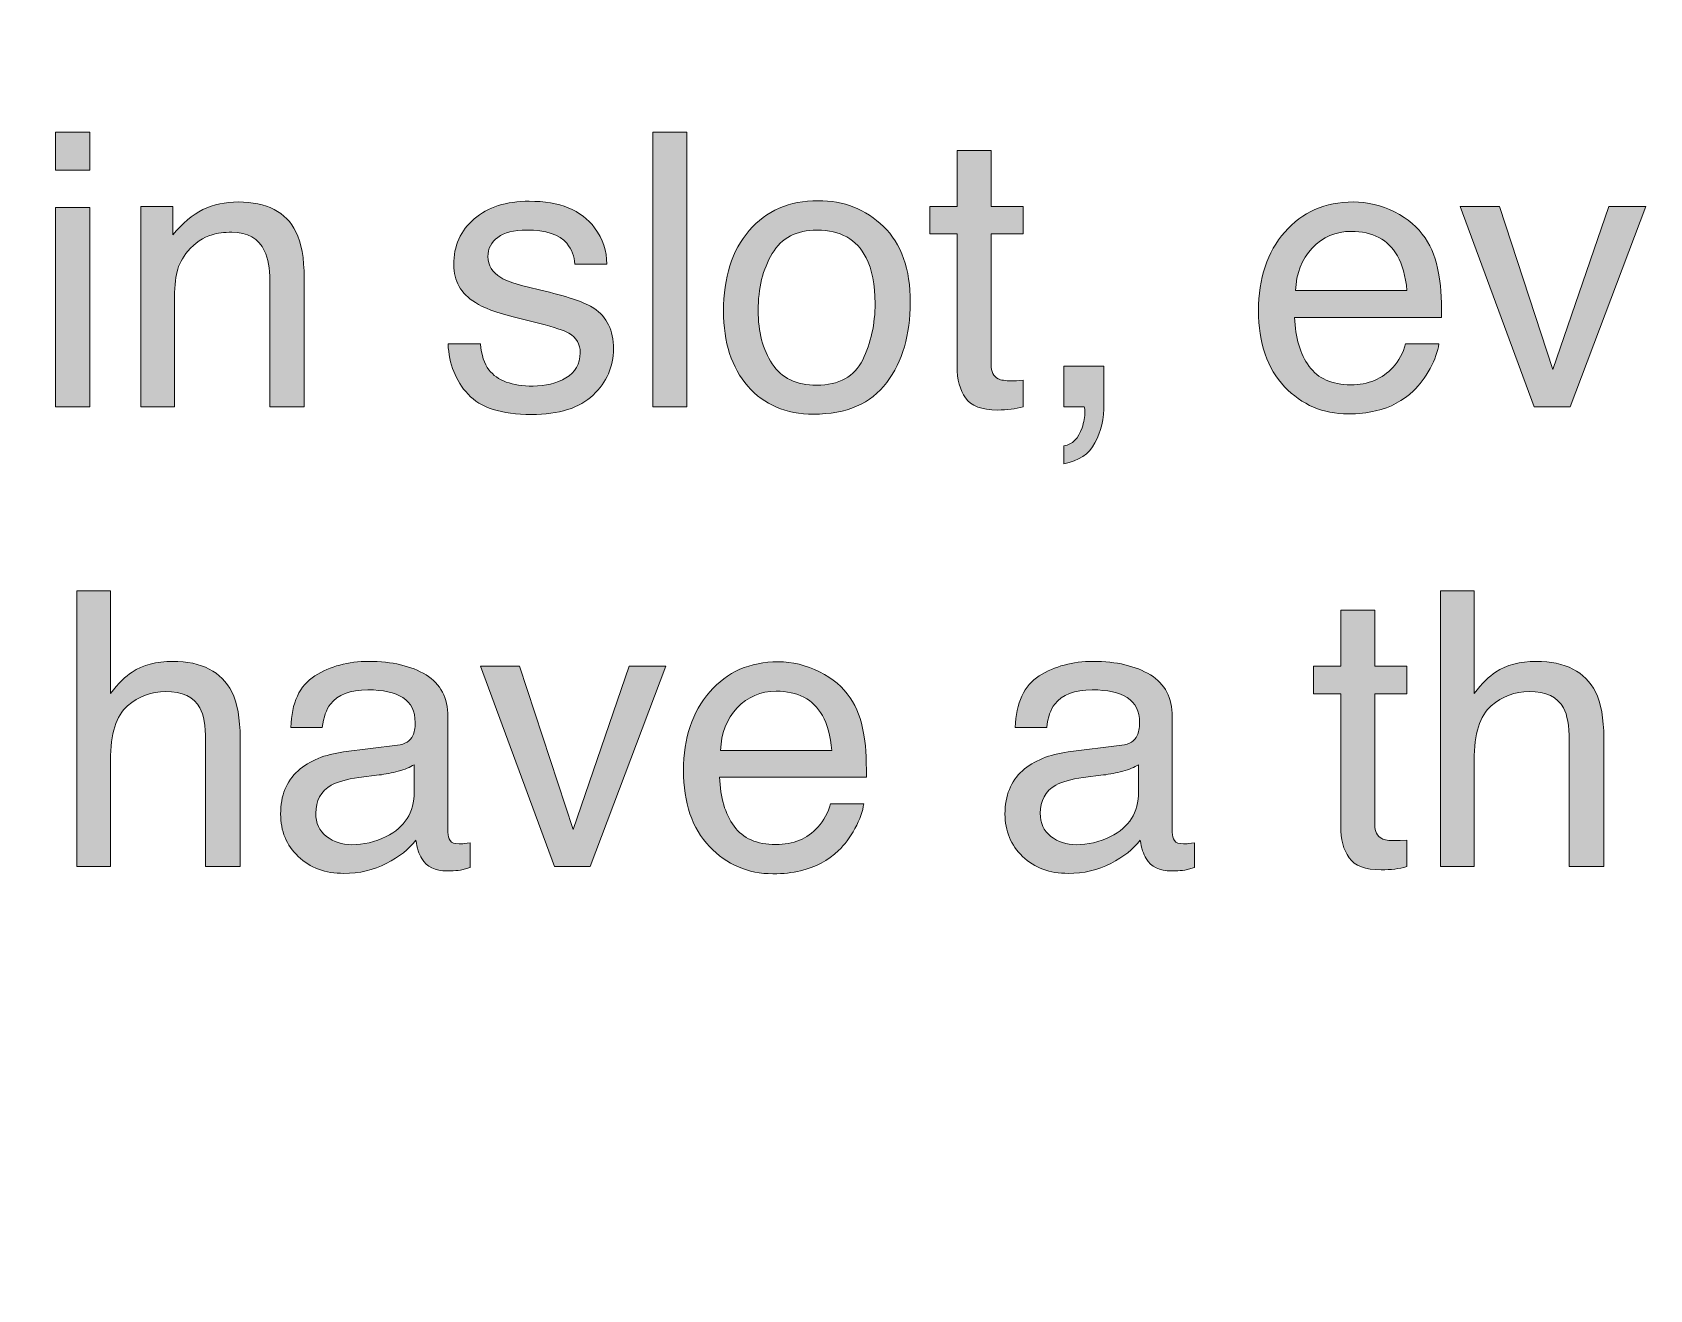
# Model space of a CAD drawing. Header units: millimetres. Extents: x 5.6 to 101.1, y 33.8 to 120.6.
# Drawn here: x 71.36 to 78.8, y 51.16 to 56.95 of the extents above; entities that cross this region are included whole.
import ezdxf

# ---------------------------------------------------------------- set-up
doc = ezdxf.new("R2010")
doc.units = ezdxf.units.MM
doc.layers.add('Hextension Extended', color=7, linetype='Continuous')
doc.layers.add('Text and Guidance', color=7, linetype='Continuous')

msp = doc.modelspace()

# ---------------------------------------------------------------- hatches: boundary and pattern name
at = {"layer": 'Text and Guidance', "true_color": 0x0000ff, "transparency": 33554687}
h = msp.add_hatch(color=5, dxfattribs=at)
h.paths.add_polyline_path([(71.4644, 56.1454), (71.622, 56.1454), (71.622, 55.2273), (71.4644, 55.2273)], flags=0)
h.paths.add_polyline_path([(71.4644, 56.4925), (71.622, 56.4925), (71.622, 56.3168), (71.4644, 56.3168)], flags=0)
for points in [[(74.2136, 56.4925), (74.3686, 56.4925), (74.3686, 55.2273), (74.2136, 55.2273)], [(78.1091, 56.1497), (78.3555, 55.3987), (78.613, 56.1497), (78.7827, 56.1497), (78.4347, 55.2273), (78.2693, 55.2273), (77.9291, 56.1497)], [(73.5995, 54.0331), (73.8458, 53.282), (74.1034, 54.0331), (74.273, 54.0331), (73.9251, 53.1106), (73.7597, 53.1106), (73.4195, 54.0331)]]:
    msp.add_hatch(color=5, dxfattribs=at).paths.add_polyline_path(points, flags=0)
h = msp.add_hatch(color=5, dxfattribs=at)
edge = h.paths.add_edge_path(flags=0)
edge.add_spline(control_points=[(75.6132, 56.4073), (75.6132, 56.4073), (75.7699, 56.4073), (75.7699, 56.4073), (75.7699, 56.4073), (75.7699, 56.1497), (75.7699, 56.1497), (75.7699, 56.1497), (75.9172, 56.1497), (75.9172, 56.1497), (75.9172, 56.1497), (75.9172, 56.0231), (75.9172, 56.0231), (75.9172, 56.0231), (75.7699, 56.0231), (75.7699, 56.0231), (75.7699, 56.0231), (75.7699, 55.4211), (75.7699, 55.4211), (75.7699, 55.3889), (75.7808, 55.3674), (75.8026, 55.3565), (75.8147, 55.3502), (75.8348, 55.347), (75.8629, 55.347), (75.8629, 55.347), (75.8871, 55.3475), (75.8871, 55.3475), (75.8871, 55.3475), (75.9172, 55.3496), (75.9172, 55.3496), (75.9172, 55.3496), (75.9172, 55.2273), (75.9172, 55.2273), (75.8994, 55.2221), (75.8809, 55.2184), (75.8616, 55.2161), (75.8424, 55.2138), (75.8216, 55.2127), (75.7992, 55.2127), (75.7269, 55.2127), (75.6778, 55.2312), (75.6519, 55.2682), (75.6261, 55.3053), (75.6132, 55.3533), (75.6132, 55.4125), (75.6132, 55.4125), (75.6132, 56.0231), (75.6132, 56.0231), (75.6132, 56.0231), (75.4883, 56.0231), (75.4883, 56.0231), (75.4883, 56.0231), (75.4883, 56.1497), (75.4883, 56.1497), (75.4883, 56.1497), (75.6132, 56.1497), (75.6132, 56.1497), (75.6132, 56.1497), (75.6132, 56.4073), (75.6132, 56.4073)], knot_values=[0, 0, 0, 0, 1, 1, 1, 2, 2, 2, 3, 3, 3, 4, 4, 4, 5, 5, 5, 6, 6, 6, 7, 7, 7, 8, 8, 8, 9, 9, 9, 10, 10, 10, 11, 11, 11, 12, 12, 12, 13, 13, 13, 14, 14, 14, 15, 15, 15, 16, 16, 16, 17, 17, 17, 18, 18, 18, 19, 19, 19, 20, 20, 20, 20], degree=3, periodic=1)
h = msp.add_hatch(color=5, dxfattribs=at)
edge = h.paths.add_edge_path(flags=0)
edge.add_spline(control_points=[(71.8563, 56.1497), (71.8563, 56.1497), (72.0036, 56.1497), (72.0036, 56.1497), (72.0036, 56.1497), (72.0036, 56.0188), (72.0036, 56.0188), (72.0472, 56.0728), (72.0934, 56.1115), (72.1422, 56.1351), (72.191, 56.1586), (72.2453, 56.1704), (72.305, 56.1704), (72.4359, 56.1704), (72.5243, 56.1248), (72.5703, 56.0335), (72.5955, 55.9835), (72.6082, 55.912), (72.6082, 55.819), (72.6082, 55.819), (72.6082, 55.2273), (72.6082, 55.2273), (72.6082, 55.2273), (72.4506, 55.2273), (72.4506, 55.2273), (72.4506, 55.2273), (72.4506, 55.8087), (72.4506, 55.8087), (72.4506, 55.8649), (72.4422, 55.9103), (72.4256, 55.9447), (72.398, 56.0022), (72.3481, 56.0309), (72.2757, 56.0309), (72.239, 56.0309), (72.2088, 56.0271), (72.1853, 56.0197), (72.1428, 56.007), (72.1055, 55.9818), (72.0733, 55.9439), (72.0475, 55.9135), (72.0307, 55.882), (72.0229, 55.8496), (72.0152, 55.8171), (72.0113, 55.7708), (72.0113, 55.7105), (72.0113, 55.7105), (72.0113, 55.2273), (72.0113, 55.2273), (72.0113, 55.2273), (71.8563, 55.2273), (71.8563, 55.2273), (71.8563, 55.2273), (71.8563, 56.1497), (71.8563, 56.1497)], knot_values=[0, 0, 0, 0, 1, 1, 1, 2, 2, 2, 3, 3, 3, 4, 4, 4, 5, 5, 5, 6, 6, 6, 7, 7, 7, 8, 8, 8, 9, 9, 9, 10, 10, 10, 11, 11, 11, 12, 12, 12, 13, 13, 13, 14, 14, 14, 15, 15, 15, 16, 16, 16, 17, 17, 17, 18, 18, 18, 18], degree=3, periodic=1)
h = msp.add_hatch(color=5, dxfattribs=at)
edge = h.paths.add_edge_path(flags=0)
edge.add_spline(control_points=[(73.4195, 55.5167), (73.4241, 55.465), (73.437, 55.4254), (73.4583, 55.3978), (73.4973, 55.3479), (73.5651, 55.3229), (73.6615, 55.3229), (73.7189, 55.3229), (73.7695, 55.3354), (73.8131, 55.3604), (73.8567, 55.3853), (73.8786, 55.424), (73.8786, 55.4762), (73.8786, 55.5158), (73.861, 55.546), (73.826, 55.5666), (73.8036, 55.5793), (73.7594, 55.5939), (73.6934, 55.6106), (73.6934, 55.6106), (73.5702, 55.6416), (73.5702, 55.6416), (73.4916, 55.6611), (73.4336, 55.6829), (73.3962, 55.707), (73.3296, 55.749), (73.2963, 55.8069), (73.2963, 55.881), (73.2963, 55.9683), (73.3278, 56.0389), (73.3906, 56.0929), (73.4535, 56.1469), (73.5381, 56.1738), (73.6443, 56.1738), (73.7832, 56.1738), (73.8834, 56.1331), (73.9449, 56.0515), (73.9833, 55.9999), (74.002, 55.9442), (74.0009, 55.8845), (74.0009, 55.8845), (73.8544, 55.8845), (73.8544, 55.8845), (73.8516, 55.9195), (73.8392, 55.9513), (73.8174, 55.9801), (73.7818, 56.0208), (73.7201, 56.0412), (73.6322, 56.0412), (73.5737, 56.0412), (73.5293, 56.03), (73.4992, 56.0076), (73.469, 55.9852), (73.454, 55.9557), (73.454, 55.9189), (73.454, 55.8787), (73.4738, 55.8466), (73.5134, 55.8224), (73.5363, 55.8081), (73.5702, 55.7955), (73.615, 55.7845), (73.615, 55.7845), (73.7175, 55.7596), (73.7175, 55.7596), (73.8289, 55.7326), (73.9035, 55.7065), (73.9414, 55.6812), (74.0017, 55.6416), (74.0319, 55.5793), (74.0319, 55.4943), (74.0319, 55.4122), (74.0007, 55.3413), (73.9384, 55.2816), (73.8761, 55.2219), (73.7812, 55.192), (73.6538, 55.192), (73.5165, 55.192), (73.4194, 55.2231), (73.3622, 55.2854), (73.3051, 55.3477), (73.2745, 55.4248), (73.2705, 55.5167), (73.2705, 55.5167), (73.4195, 55.5167), (73.4195, 55.5167)], knot_values=[0, 0, 0, 0, 1, 1, 1, 2, 2, 2, 3, 3, 3, 4, 4, 4, 5, 5, 5, 6, 6, 6, 7, 7, 7, 8, 8, 8, 9, 9, 9, 10, 10, 10, 11, 11, 11, 12, 12, 12, 13, 13, 13, 14, 14, 14, 15, 15, 15, 16, 16, 16, 17, 17, 17, 18, 18, 18, 19, 19, 19, 20, 20, 20, 21, 21, 21, 22, 22, 22, 23, 23, 23, 24, 24, 24, 25, 25, 25, 26, 26, 26, 27, 27, 27, 28, 28, 28, 28], degree=3, periodic=1)
h = msp.add_hatch(color=5, dxfattribs=at)
edge = h.paths.add_edge_path(flags=0)
edge.add_spline(control_points=[(74.9732, 56.1764), (75.0921, 56.1764), (75.1926, 56.1368), (75.2747, 56.0576), (75.3568, 55.9783), (75.3978, 55.8618), (75.3978, 55.7079), (75.3978, 55.5592), (75.3617, 55.4363), (75.2893, 55.3393), (75.217, 55.2422), (75.1047, 55.1937), (74.9526, 55.1937), (74.8257, 55.1937), (74.7249, 55.2366), (74.6503, 55.3225), (74.5756, 55.4083), (74.5383, 55.5236), (74.5383, 55.6683), (74.5383, 55.8233), (74.5776, 55.9468), (74.6563, 56.0386), (74.735, 56.1305), (74.8406, 56.1764), (74.9732, 56.1764)], knot_values=[0, 0, 0, 0, 1, 1, 1, 2, 2, 2, 3, 3, 3, 4, 4, 4, 5, 5, 5, 6, 6, 6, 7, 7, 7, 8, 8, 8, 8], degree=3, periodic=1)
edge = h.paths.add_edge_path(flags=0)
edge.add_spline(control_points=[(74.9672, 55.3272), (75.07, 55.3272), (75.1405, 55.3661), (75.1787, 55.4439), (75.2168, 55.5217), (75.2359, 55.6083), (75.2359, 55.7036), (75.2359, 55.7897), (75.2221, 55.8598), (75.1946, 55.9137), (75.1509, 55.9987), (75.0757, 56.0412), (74.9689, 56.0412), (74.8742, 56.0412), (74.8053, 56.005), (74.7622, 55.9327), (74.7192, 55.8603), (74.6976, 55.7731), (74.6976, 55.6709), (74.6976, 55.5727), (74.7192, 55.4909), (74.7622, 55.4254), (74.8053, 55.3599), (74.8736, 55.3272), (74.9672, 55.3272)], knot_values=[0, 0, 0, 0, 1, 1, 1, 2, 2, 2, 3, 3, 3, 4, 4, 4, 5, 5, 5, 6, 6, 6, 7, 7, 7, 8, 8, 8, 8], degree=3, periodic=1)
h = msp.add_hatch(color=5, dxfattribs=at)
edge = h.paths.add_edge_path(flags=0)
edge.add_spline(control_points=[(77.4365, 56.1704), (77.5019, 56.1704), (77.5654, 56.155), (77.6268, 56.1243), (77.6883, 56.0936), (77.7351, 56.0538), (77.7672, 56.005), (77.7982, 55.9585), (77.8189, 55.9043), (77.8292, 55.8423), (77.8384, 55.7998), (77.843, 55.732), (77.843, 55.639), (77.843, 55.639), (77.1669, 55.639), (77.1669, 55.639), (77.1698, 55.5454), (77.1919, 55.4703), (77.2332, 55.4138), (77.2746, 55.3572), (77.3386, 55.3289), (77.4253, 55.3289), (77.5062, 55.3289), (77.5708, 55.3556), (77.6191, 55.409), (77.6466, 55.44), (77.6662, 55.4759), (77.6776, 55.5167), (77.6776, 55.5167), (77.8301, 55.5167), (77.8301, 55.5167), (77.8261, 55.4828), (77.8127, 55.4451), (77.79, 55.4034), (77.7674, 55.3618), (77.742, 55.3278), (77.7138, 55.3014), (77.6667, 55.2554), (77.6085, 55.2244), (77.539, 55.2084), (77.5017, 55.1992), (77.4595, 55.1946), (77.4124, 55.1946), (77.2975, 55.1946), (77.2002, 55.2363), (77.1204, 55.3199), (77.0406, 55.4034), (77.0007, 55.5204), (77.0007, 55.6709), (77.0007, 55.819), (77.0409, 55.9393), (77.1213, 56.0317), (77.2016, 56.1242), (77.3067, 56.1704), (77.4365, 56.1704)], knot_values=[0, 0, 0, 0, 1, 1, 1, 2, 2, 2, 3, 3, 3, 4, 4, 4, 5, 5, 5, 6, 6, 6, 7, 7, 7, 8, 8, 8, 9, 9, 9, 10, 10, 10, 11, 11, 11, 12, 12, 12, 13, 13, 13, 14, 14, 14, 15, 15, 15, 16, 16, 16, 17, 17, 17, 18, 18, 18, 18], degree=3, periodic=1)
edge = h.paths.add_edge_path(flags=0)
edge.add_spline(control_points=[(77.6837, 55.7622), (77.6774, 55.8293), (77.6627, 55.883), (77.6397, 55.9232), (77.5973, 55.9979), (77.5263, 56.0352), (77.427, 56.0352), (77.3558, 56.0352), (77.2961, 56.0095), (77.2479, 55.9581), (77.1996, 55.9067), (77.1741, 55.8414), (77.1712, 55.7622), (77.1712, 55.7622), (77.6837, 55.7622), (77.6837, 55.7622)], knot_values=[0, 0, 0, 0, 1, 1, 1, 2, 2, 2, 3, 3, 3, 4, 4, 4, 5, 5, 5, 5], degree=3, periodic=1)
h = msp.add_hatch(color=5, dxfattribs=at)
edge = h.paths.add_edge_path(flags=0)
edge.add_spline(control_points=[(76.105, 55.0473), (76.1446, 55.0542), (76.1724, 55.082), (76.1885, 55.1308), (76.1971, 55.1567), (76.2014, 55.1817), (76.2014, 55.2058), (76.2014, 55.2058), (76.201, 55.2165), (76.201, 55.2165), (76.201, 55.2165), (76.1988, 55.2273), (76.1988, 55.2273), (76.1988, 55.2273), (76.105, 55.2273), (76.105, 55.2273), (76.105, 55.2273), (76.105, 55.4151), (76.105, 55.4151), (76.105, 55.4151), (76.2893, 55.4151), (76.2893, 55.4151), (76.2893, 55.4151), (76.2893, 55.2411), (76.2893, 55.2411), (76.2893, 55.1728), (76.2755, 55.1128), (76.2479, 55.0611), (76.2204, 55.0094), (76.1727, 54.9775), (76.105, 54.9655), (76.105, 54.9655), (76.105, 55.0473), (76.105, 55.0473)], knot_values=[0, 0, 0, 0, 1, 1, 1, 2, 2, 2, 3, 3, 3, 4, 4, 4, 5, 5, 5, 6, 6, 6, 7, 7, 7, 8, 8, 8, 9, 9, 9, 10, 10, 10, 11, 11, 11, 11], degree=3, periodic=1)
h = msp.add_hatch(color=5, dxfattribs=at)
edge = h.paths.add_edge_path(flags=0)
edge.add_spline(control_points=[(71.5617, 54.3802), (71.5617, 54.3802), (71.7168, 54.3802), (71.7168, 54.3802), (71.7168, 54.3802), (71.7168, 53.9082), (71.7168, 53.9082), (71.7535, 53.9547), (71.7865, 53.9874), (71.8158, 54.0064), (71.8658, 54.0391), (71.9281, 54.0555), (72.0027, 54.0555), (72.1365, 54.0555), (72.2272, 54.0087), (72.2749, 53.9151), (72.3007, 53.864), (72.3136, 53.7931), (72.3136, 53.7023), (72.3136, 53.7023), (72.3136, 53.1106), (72.3136, 53.1106), (72.3136, 53.1106), (72.1543, 53.1106), (72.1543, 53.1106), (72.1543, 53.1106), (72.1543, 53.692), (72.1543, 53.692), (72.1543, 53.7597), (72.1457, 53.8094), (72.1285, 53.841), (72.1003, 53.8915), (72.0475, 53.9168), (71.97, 53.9168), (71.9057, 53.9168), (71.8474, 53.8947), (71.7951, 53.8505), (71.7429, 53.8063), (71.7168, 53.7227), (71.7168, 53.5998), (71.7168, 53.5998), (71.7168, 53.1106), (71.7168, 53.1106), (71.7168, 53.1106), (71.5617, 53.1106), (71.5617, 53.1106), (71.5617, 53.1106), (71.5617, 54.3802), (71.5617, 54.3802)], knot_values=[0, 0, 0, 0, 1, 1, 1, 2, 2, 2, 3, 3, 3, 4, 4, 4, 5, 5, 5, 6, 6, 6, 7, 7, 7, 8, 8, 8, 9, 9, 9, 10, 10, 10, 11, 11, 11, 12, 12, 12, 13, 13, 13, 14, 14, 14, 15, 15, 15, 16, 16, 16, 16], degree=3, periodic=1)
h = msp.add_hatch(color=5, dxfattribs=at)
edge = h.paths.add_edge_path(flags=0)
edge.add_spline(control_points=[(77.8378, 54.3802), (77.8378, 54.3802), (77.9929, 54.3802), (77.9929, 54.3802), (77.9929, 54.3802), (77.9929, 53.9082), (77.9929, 53.9082), (78.0296, 53.9547), (78.0626, 53.9874), (78.0919, 54.0064), (78.1419, 54.0391), (78.2042, 54.0555), (78.2788, 54.0555), (78.4126, 54.0555), (78.5033, 54.0087), (78.551, 53.9151), (78.5768, 53.864), (78.5897, 53.7931), (78.5897, 53.7023), (78.5897, 53.7023), (78.5897, 53.1106), (78.5897, 53.1106), (78.5897, 53.1106), (78.4304, 53.1106), (78.4304, 53.1106), (78.4304, 53.1106), (78.4304, 53.692), (78.4304, 53.692), (78.4304, 53.7597), (78.4218, 53.8094), (78.4046, 53.841), (78.3764, 53.8915), (78.3236, 53.9168), (78.2461, 53.9168), (78.1818, 53.9168), (78.1235, 53.8947), (78.0712, 53.8505), (78.019, 53.8063), (77.9929, 53.7227), (77.9929, 53.5998), (77.9929, 53.5998), (77.9929, 53.1106), (77.9929, 53.1106), (77.9929, 53.1106), (77.8378, 53.1106), (77.8378, 53.1106), (77.8378, 53.1106), (77.8378, 54.3802), (77.8378, 54.3802)], knot_values=[0, 0, 0, 0, 1, 1, 1, 2, 2, 2, 3, 3, 3, 4, 4, 4, 5, 5, 5, 6, 6, 6, 7, 7, 7, 8, 8, 8, 9, 9, 9, 10, 10, 10, 11, 11, 11, 12, 12, 12, 13, 13, 13, 14, 14, 14, 15, 15, 15, 16, 16, 16, 16], degree=3, periodic=1)
h = msp.add_hatch(color=5, dxfattribs=at)
edge = h.paths.add_edge_path(flags=0)
edge.add_spline(control_points=[(77.3788, 54.2906), (77.3788, 54.2906), (77.5355, 54.2906), (77.5355, 54.2906), (77.5355, 54.2906), (77.5355, 54.0331), (77.5355, 54.0331), (77.5355, 54.0331), (77.6828, 54.0331), (77.6828, 54.0331), (77.6828, 54.0331), (77.6828, 53.9065), (77.6828, 53.9065), (77.6828, 53.9065), (77.5355, 53.9065), (77.5355, 53.9065), (77.5355, 53.9065), (77.5355, 53.3044), (77.5355, 53.3044), (77.5355, 53.2723), (77.5464, 53.2507), (77.5683, 53.2398), (77.5803, 53.2335), (77.6004, 53.2304), (77.6285, 53.2304), (77.6285, 53.2304), (77.6527, 53.2308), (77.6527, 53.2308), (77.6527, 53.2308), (77.6828, 53.2329), (77.6828, 53.2329), (77.6828, 53.2329), (77.6828, 53.1106), (77.6828, 53.1106), (77.665, 53.1055), (77.6465, 53.1017), (77.6273, 53.0994), (77.608, 53.0971), (77.5872, 53.096), (77.5648, 53.096), (77.4925, 53.096), (77.4434, 53.1145), (77.4175, 53.1515), (77.3917, 53.1886), (77.3788, 53.2367), (77.3788, 53.2958), (77.3788, 53.2958), (77.3788, 53.9065), (77.3788, 53.9065), (77.3788, 53.9065), (77.2539, 53.9065), (77.2539, 53.9065), (77.2539, 53.9065), (77.2539, 54.0331), (77.2539, 54.0331), (77.2539, 54.0331), (77.3788, 54.0331), (77.3788, 54.0331), (77.3788, 54.0331), (77.3788, 54.2906), (77.3788, 54.2906)], knot_values=[0, 0, 0, 0, 1, 1, 1, 2, 2, 2, 3, 3, 3, 4, 4, 4, 5, 5, 5, 6, 6, 6, 7, 7, 7, 8, 8, 8, 9, 9, 9, 10, 10, 10, 11, 11, 11, 12, 12, 12, 13, 13, 13, 14, 14, 14, 15, 15, 15, 16, 16, 16, 17, 17, 17, 18, 18, 18, 19, 19, 19, 20, 20, 20, 20], degree=3, periodic=1)
h = msp.add_hatch(color=5, dxfattribs=at)
edge = h.paths.add_edge_path(flags=0)
edge.add_spline(control_points=[(73.0371, 53.6696), (73.0727, 53.6742), (73.0965, 53.6891), (73.1086, 53.7144), (73.1155, 53.7282), (73.1189, 53.748), (73.1189, 53.7738), (73.1189, 53.8266), (73.1001, 53.865), (73.0625, 53.8888), (73.0249, 53.9126), (72.9711, 53.9245), (72.901, 53.9245), (72.8201, 53.9245), (72.7626, 53.9027), (72.7288, 53.8591), (72.7098, 53.835), (72.6975, 53.7991), (72.6917, 53.7514), (72.6917, 53.7514), (72.547, 53.7514), (72.547, 53.7514), (72.5499, 53.8651), (72.5868, 53.9442), (72.6577, 53.9887), (72.7286, 54.0332), (72.8109, 54.0555), (72.9045, 54.0555), (73.013, 54.0555), (73.1011, 54.0348), (73.1689, 53.9934), (73.236, 53.9521), (73.2696, 53.8878), (73.2696, 53.8005), (73.2696, 53.8005), (73.2696, 53.2691), (73.2696, 53.2691), (73.2696, 53.253), (73.2729, 53.2401), (73.2795, 53.2304), (73.2861, 53.2206), (73.3001, 53.2157), (73.3213, 53.2157), (73.3282, 53.2157), (73.336, 53.2161), (73.3446, 53.217), (73.3446, 53.217), (73.3721, 53.2209), (73.3721, 53.2209), (73.3721, 53.2209), (73.3721, 53.1063), (73.3721, 53.1063), (73.348, 53.0994), (73.3296, 53.0951), (73.317, 53.0934), (73.3044, 53.0917), (73.2872, 53.0908), (73.2653, 53.0908), (73.2119, 53.0908), (73.1732, 53.1098), (73.1491, 53.1477), (73.1364, 53.1678), (73.1275, 53.1962), (73.1224, 53.2329), (73.0908, 53.1916), (73.0454, 53.1557), (72.9863, 53.1253), (72.9271, 53.0948), (72.862, 53.0796), (72.7908, 53.0796), (72.7052, 53.0796), (72.6353, 53.1056), (72.5811, 53.1576), (72.5268, 53.2095), (72.4997, 53.2746), (72.4997, 53.3527), (72.4997, 53.4382), (72.5264, 53.5045), (72.5798, 53.5516), (72.6332, 53.5987), (72.7032, 53.6277), (72.7899, 53.6386), (72.7899, 53.6386), (73.0371, 53.6696), (73.0371, 53.6696)], knot_values=[0, 0, 0, 0, 1, 1, 1, 2, 2, 2, 3, 3, 3, 4, 4, 4, 5, 5, 5, 6, 6, 6, 7, 7, 7, 8, 8, 8, 9, 9, 9, 10, 10, 10, 11, 11, 11, 12, 12, 12, 13, 13, 13, 14, 14, 14, 15, 15, 15, 16, 16, 16, 17, 17, 17, 18, 18, 18, 19, 19, 19, 20, 20, 20, 21, 21, 21, 22, 22, 22, 23, 23, 23, 24, 24, 24, 25, 25, 25, 26, 26, 26, 27, 27, 27, 28, 28, 28, 28], degree=3, periodic=1)
edge = h.paths.add_edge_path(flags=0)
edge.add_spline(control_points=[(72.6616, 53.3561), (72.6616, 53.3113), (72.6779, 53.276), (72.7107, 53.2502), (72.7434, 53.2243), (72.7822, 53.2114), (72.8269, 53.2114), (72.8815, 53.2114), (72.9343, 53.224), (72.9854, 53.2493), (73.0715, 53.2912), (73.1146, 53.3598), (73.1146, 53.4551), (73.1146, 53.4551), (73.1146, 53.58), (73.1146, 53.58), (73.0957, 53.568), (73.0713, 53.5579), (73.0414, 53.5499), (73.0115, 53.5418), (72.9823, 53.5361), (72.9536, 53.5327), (72.9536, 53.5327), (72.8597, 53.5206), (72.8597, 53.5206), (72.8034, 53.5131), (72.7612, 53.5014), (72.7331, 53.4853), (72.6854, 53.4583), (72.6616, 53.4152), (72.6616, 53.3561)], knot_values=[0, 0, 0, 0, 1, 1, 1, 2, 2, 2, 3, 3, 3, 4, 4, 4, 5, 5, 5, 6, 6, 6, 7, 7, 7, 8, 8, 8, 9, 9, 9, 10, 10, 10, 10], degree=3, periodic=1)
h = msp.add_hatch(color=5, dxfattribs=at)
edge = h.paths.add_edge_path(flags=0)
edge.add_spline(control_points=[(74.7898, 54.0537), (74.8552, 54.0537), (74.9187, 54.0384), (74.9801, 54.0077), (75.0416, 53.9769), (75.0884, 53.9372), (75.1205, 53.8884), (75.1515, 53.8419), (75.1722, 53.7876), (75.1825, 53.7256), (75.1917, 53.6831), (75.1963, 53.6153), (75.1963, 53.5223), (75.1963, 53.5223), (74.5202, 53.5223), (74.5202, 53.5223), (74.5231, 53.4287), (74.5452, 53.3537), (74.5865, 53.2971), (74.6279, 53.2405), (74.6919, 53.2123), (74.7786, 53.2123), (74.8596, 53.2123), (74.9241, 53.239), (74.9724, 53.2924), (74.9999, 53.3234), (75.0195, 53.3593), (75.0309, 53.4), (75.0309, 53.4), (75.1834, 53.4), (75.1834, 53.4), (75.1794, 53.3661), (75.166, 53.3284), (75.1433, 53.2868), (75.1207, 53.2451), (75.0953, 53.2111), (75.0671, 53.1847), (75.02, 53.1388), (74.9618, 53.1078), (74.8923, 53.0917), (74.855, 53.0825), (74.8128, 53.0779), (74.7657, 53.0779), (74.6508, 53.0779), (74.5535, 53.1197), (74.4737, 53.2032), (74.3939, 53.2868), (74.354, 53.4038), (74.354, 53.5542), (74.354, 53.7023), (74.3942, 53.8226), (74.4746, 53.9151), (74.5549, 54.0075), (74.66, 54.0537), (74.7898, 54.0537)], knot_values=[0, 0, 0, 0, 1, 1, 1, 2, 2, 2, 3, 3, 3, 4, 4, 4, 5, 5, 5, 6, 6, 6, 7, 7, 7, 8, 8, 8, 9, 9, 9, 10, 10, 10, 11, 11, 11, 12, 12, 12, 13, 13, 13, 14, 14, 14, 15, 15, 15, 16, 16, 16, 17, 17, 17, 18, 18, 18, 18], degree=3, periodic=1)
edge = h.paths.add_edge_path(flags=0)
edge.add_spline(control_points=[(75.037, 53.6455), (75.0307, 53.7127), (75.016, 53.7664), (74.993, 53.8065), (74.9506, 53.8812), (74.8796, 53.9185), (74.7803, 53.9185), (74.7091, 53.9185), (74.6494, 53.8928), (74.6012, 53.8414), (74.5529, 53.79), (74.5274, 53.7247), (74.5245, 53.6455), (74.5245, 53.6455), (75.037, 53.6455), (75.037, 53.6455)], knot_values=[0, 0, 0, 0, 1, 1, 1, 2, 2, 2, 3, 3, 3, 4, 4, 4, 5, 5, 5, 5], degree=3, periodic=1)
h = msp.add_hatch(color=5, dxfattribs=at)
edge = h.paths.add_edge_path(flags=0)
edge.add_spline(control_points=[(76.3711, 53.6696), (76.4067, 53.6742), (76.4305, 53.6891), (76.4426, 53.7144), (76.4495, 53.7282), (76.4529, 53.748), (76.4529, 53.7738), (76.4529, 53.8266), (76.4341, 53.865), (76.3965, 53.8888), (76.3589, 53.9126), (76.3051, 53.9245), (76.235, 53.9245), (76.154, 53.9245), (76.0966, 53.9027), (76.0628, 53.8591), (76.0438, 53.835), (76.0315, 53.7991), (76.0257, 53.7514), (76.0257, 53.7514), (75.881, 53.7514), (75.881, 53.7514), (75.8839, 53.8651), (75.9208, 53.9442), (75.9917, 53.9887), (76.0626, 54.0332), (76.1449, 54.0555), (76.2385, 54.0555), (76.347, 54.0555), (76.4351, 54.0348), (76.5029, 53.9934), (76.57, 53.9521), (76.6036, 53.8878), (76.6036, 53.8005), (76.6036, 53.8005), (76.6036, 53.2691), (76.6036, 53.2691), (76.6036, 53.253), (76.6069, 53.2401), (76.6135, 53.2304), (76.6201, 53.2206), (76.6341, 53.2157), (76.6553, 53.2157), (76.6622, 53.2157), (76.67, 53.2161), (76.6786, 53.217), (76.6786, 53.217), (76.7061, 53.2209), (76.7061, 53.2209), (76.7061, 53.2209), (76.7061, 53.1063), (76.7061, 53.1063), (76.682, 53.0994), (76.6636, 53.0951), (76.651, 53.0934), (76.6384, 53.0917), (76.6211, 53.0908), (76.5993, 53.0908), (76.5459, 53.0908), (76.5072, 53.1098), (76.4831, 53.1477), (76.4704, 53.1678), (76.4615, 53.1962), (76.4564, 53.2329), (76.4248, 53.1916), (76.3794, 53.1557), (76.3203, 53.1253), (76.2611, 53.0948), (76.196, 53.0796), (76.1248, 53.0796), (76.0392, 53.0796), (75.9693, 53.1056), (75.915, 53.1576), (75.8608, 53.2095), (75.8337, 53.2746), (75.8337, 53.3527), (75.8337, 53.4382), (75.8604, 53.5045), (75.9138, 53.5516), (75.9672, 53.5987), (76.0372, 53.6277), (76.1239, 53.6386), (76.1239, 53.6386), (76.3711, 53.6696), (76.3711, 53.6696)], knot_values=[0, 0, 0, 0, 1, 1, 1, 2, 2, 2, 3, 3, 3, 4, 4, 4, 5, 5, 5, 6, 6, 6, 7, 7, 7, 8, 8, 8, 9, 9, 9, 10, 10, 10, 11, 11, 11, 12, 12, 12, 13, 13, 13, 14, 14, 14, 15, 15, 15, 16, 16, 16, 17, 17, 17, 18, 18, 18, 19, 19, 19, 20, 20, 20, 21, 21, 21, 22, 22, 22, 23, 23, 23, 24, 24, 24, 25, 25, 25, 26, 26, 26, 27, 27, 27, 28, 28, 28, 28], degree=3, periodic=1)
edge = h.paths.add_edge_path(flags=0)
edge.add_spline(control_points=[(75.9956, 53.3561), (75.9956, 53.3113), (76.0119, 53.276), (76.0447, 53.2502), (76.0774, 53.2243), (76.1162, 53.2114), (76.1609, 53.2114), (76.2155, 53.2114), (76.2683, 53.224), (76.3194, 53.2493), (76.4055, 53.2912), (76.4486, 53.3598), (76.4486, 53.4551), (76.4486, 53.4551), (76.4486, 53.58), (76.4486, 53.58), (76.4297, 53.568), (76.4053, 53.5579), (76.3754, 53.5499), (76.3455, 53.5418), (76.3163, 53.5361), (76.2875, 53.5327), (76.2875, 53.5327), (76.1937, 53.5206), (76.1937, 53.5206), (76.1374, 53.5131), (76.0952, 53.5014), (76.0671, 53.4853), (76.0194, 53.4583), (75.9956, 53.4152), (75.9956, 53.3561)], knot_values=[0, 0, 0, 0, 1, 1, 1, 2, 2, 2, 3, 3, 3, 4, 4, 4, 5, 5, 5, 6, 6, 6, 7, 7, 7, 8, 8, 8, 9, 9, 9, 10, 10, 10, 10], degree=3, periodic=1)

# ---------------------------------------------------------------- linework, layer by layer
at = {"layer": 'Hextension Extended', "color": 153, "linetype": 'Continuous', "lineweight": 5, "true_color": 0x5994dc}
msp.add_open_spline([(5.6051, 120.5747), (5.6051, 120.5747), (5.6051, 92.7747), (5.6051, 92.7747), (5.6051, 92.7747), (25.0436, 51.0497), (25.0436, 51.0497), (25.0436, 51.0497), (33.7038, 36.0497), (33.7038, 36.0497), (33.8824, 35.7403), (34.2125, 35.5497), (34.5698, 35.5497), (34.5698, 35.5497), (36.9801, 35.5497), (36.9801, 35.5497), (37.1181, 35.5497), (37.2301, 35.6616), (37.2301, 35.7997), (37.2301, 35.7997), (37.2301, 40.0497), (37.2301, 40.0497), (37.2301, 40.4363), (37.5435, 40.7497), (37.9301, 40.7497), (38.3167, 40.7497), (38.6301, 40.4363), (38.6301, 40.0497), (38.6301, 40.0497), (38.6301, 33.9997), (38.6301, 33.9997), (38.6301, 33.8892), (38.7196, 33.7997), (38.8301, 33.7997), (38.8301, 33.7997), (47.6301, 33.7997), (47.6301, 33.7997), (47.7405, 33.7997), (47.8301, 33.8893), (47.8301, 33.9997), (47.8301, 33.9997), (47.8301, 40.0497), (47.8301, 40.0497), (47.8301, 40.4363), (48.1435, 40.7497), (48.5301, 40.7497), (48.9167, 40.7497), (49.2301, 40.4363), (49.2301, 40.0497), (49.2301, 40.0497), (49.2301, 35.7997), (49.2301, 35.7997), (49.2301, 35.6616), (49.342, 35.5497), (49.4801, 35.5497), (49.4801, 35.5497), (51.8903, 35.5497), (51.8903, 35.5497), (52.2476, 35.5497), (52.5777, 35.7403), (52.7564, 36.0497), (52.7564, 36.0497), (61.4166, 51.0497), (61.4166, 51.0497), (61.4166, 51.0497), (80.9301, 92.7997), (80.9301, 92.7997), (80.9301, 92.7997), (80.9301, 120.5997), (80.9301, 120.5997), (80.9301, 120.5997), (5.6051, 120.5747), (5.6051, 120.5747)], degree=3, knots=[0, 0, 0, 0, 1, 1, 1, 2, 2, 2, 3, 3, 3, 4, 4, 4, 5, 5, 5, 6, 6, 6, 7, 7, 7, 8, 8, 8, 9, 9, 9, 10, 10, 10, 11, 11, 11, 12, 12, 12, 13, 13, 13, 14, 14, 14, 15, 15, 15, 16, 16, 16, 17, 17, 17, 18, 18, 18, 19, 19, 19, 20, 20, 20, 21, 21, 21, 22, 22, 22, 23, 23, 23, 24, 24, 24, 24], dxfattribs=at)
at = {"layer": 'Text and Guidance', "color": 5, "linetype": 'Continuous', "lineweight": 0, "true_color": 0x0000ff}
for points in [[(71.4644, 56.4925), (71.622, 56.4925), (71.622, 56.3168), (71.4644, 56.3168), (71.4644, 56.4925)], [(74.2136, 56.4925), (74.3686, 56.4925), (74.3686, 55.2273), (74.2136, 55.2273), (74.2136, 56.4925)], [(71.4644, 56.1454), (71.622, 56.1454), (71.622, 55.2273), (71.4644, 55.2273), (71.4644, 56.1454)], [(78.1091, 56.1497), (78.3555, 55.3987), (78.613, 56.1497), (78.7827, 56.1497), (78.4347, 55.2273), (78.2693, 55.2273), (77.9291, 56.1497), (78.1091, 56.1497)], [(73.5995, 54.0331), (73.8458, 53.282), (74.1034, 54.0331), (74.273, 54.0331), (73.9251, 53.1106), (73.7597, 53.1106), (73.4195, 54.0331), (73.5995, 54.0331)]]:
    msp.add_lwpolyline(points, close=True, dxfattribs=at)
for points, knots in [([(75.6132, 56.4073), (75.6132, 56.4073), (75.7699, 56.4073), (75.7699, 56.4073), (75.7699, 56.4073), (75.7699, 56.1497), (75.7699, 56.1497), (75.7699, 56.1497), (75.9172, 56.1497), (75.9172, 56.1497), (75.9172, 56.1497), (75.9172, 56.0231), (75.9172, 56.0231), (75.9172, 56.0231), (75.7699, 56.0231), (75.7699, 56.0231), (75.7699, 56.0231), (75.7699, 55.4211), (75.7699, 55.4211), (75.7699, 55.3889), (75.7808, 55.3674), (75.8026, 55.3565), (75.8147, 55.3502), (75.8348, 55.347), (75.8629, 55.347), (75.8629, 55.347), (75.8871, 55.3475), (75.8871, 55.3475), (75.8871, 55.3475), (75.9172, 55.3496), (75.9172, 55.3496), (75.9172, 55.3496), (75.9172, 55.2273), (75.9172, 55.2273), (75.8994, 55.2221), (75.8809, 55.2184), (75.8616, 55.2161), (75.8424, 55.2138), (75.8216, 55.2127), (75.7992, 55.2127), (75.7269, 55.2127), (75.6778, 55.2312), (75.6519, 55.2682), (75.6261, 55.3053), (75.6132, 55.3533), (75.6132, 55.4125), (75.6132, 55.4125), (75.6132, 56.0231), (75.6132, 56.0231), (75.6132, 56.0231), (75.4883, 56.0231), (75.4883, 56.0231), (75.4883, 56.0231), (75.4883, 56.1497), (75.4883, 56.1497), (75.4883, 56.1497), (75.6132, 56.1497), (75.6132, 56.1497), (75.6132, 56.1497), (75.6132, 56.4073), (75.6132, 56.4073)], [0, 0, 0, 0, 1, 1, 1, 2, 2, 2, 3, 3, 3, 4, 4, 4, 5, 5, 5, 6, 6, 6, 7, 7, 7, 8, 8, 8, 9, 9, 9, 10, 10, 10, 11, 11, 11, 12, 12, 12, 13, 13, 13, 14, 14, 14, 15, 15, 15, 16, 16, 16, 17, 17, 17, 18, 18, 18, 19, 19, 19, 20, 20, 20, 20]), ([(71.8563, 56.1497), (71.8563, 56.1497), (72.0036, 56.1497), (72.0036, 56.1497), (72.0036, 56.1497), (72.0036, 56.0188), (72.0036, 56.0188), (72.0472, 56.0728), (72.0934, 56.1115), (72.1422, 56.1351), (72.191, 56.1586), (72.2453, 56.1704), (72.305, 56.1704), (72.4359, 56.1704), (72.5243, 56.1248), (72.5703, 56.0335), (72.5955, 55.9835), (72.6082, 55.912), (72.6082, 55.819), (72.6082, 55.819), (72.6082, 55.2273), (72.6082, 55.2273), (72.6082, 55.2273), (72.4506, 55.2273), (72.4506, 55.2273), (72.4506, 55.2273), (72.4506, 55.8087), (72.4506, 55.8087), (72.4506, 55.8649), (72.4422, 55.9103), (72.4256, 55.9447), (72.398, 56.0022), (72.3481, 56.0309), (72.2757, 56.0309), (72.239, 56.0309), (72.2088, 56.0271), (72.1853, 56.0197), (72.1428, 56.007), (72.1055, 55.9818), (72.0733, 55.9439), (72.0475, 55.9135), (72.0307, 55.882), (72.0229, 55.8496), (72.0152, 55.8171), (72.0113, 55.7708), (72.0113, 55.7105), (72.0113, 55.7105), (72.0113, 55.2273), (72.0113, 55.2273), (72.0113, 55.2273), (71.8563, 55.2273), (71.8563, 55.2273), (71.8563, 55.2273), (71.8563, 56.1497), (71.8563, 56.1497)], [0, 0, 0, 0, 1, 1, 1, 2, 2, 2, 3, 3, 3, 4, 4, 4, 5, 5, 5, 6, 6, 6, 7, 7, 7, 8, 8, 8, 9, 9, 9, 10, 10, 10, 11, 11, 11, 12, 12, 12, 13, 13, 13, 14, 14, 14, 15, 15, 15, 16, 16, 16, 17, 17, 17, 18, 18, 18, 18]), ([(73.4195, 55.5167), (73.4241, 55.465), (73.437, 55.4254), (73.4583, 55.3978), (73.4973, 55.3479), (73.5651, 55.3229), (73.6615, 55.3229), (73.7189, 55.3229), (73.7695, 55.3354), (73.8131, 55.3604), (73.8567, 55.3853), (73.8786, 55.424), (73.8786, 55.4762), (73.8786, 55.5158), (73.861, 55.546), (73.826, 55.5666), (73.8036, 55.5793), (73.7594, 55.5939), (73.6934, 55.6106), (73.6934, 55.6106), (73.5702, 55.6416), (73.5702, 55.6416), (73.4916, 55.6611), (73.4336, 55.6829), (73.3962, 55.707), (73.3296, 55.749), (73.2963, 55.8069), (73.2963, 55.881), (73.2963, 55.9683), (73.3278, 56.0389), (73.3906, 56.0929), (73.4535, 56.1469), (73.5381, 56.1738), (73.6443, 56.1738), (73.7832, 56.1738), (73.8834, 56.1331), (73.9449, 56.0515), (73.9833, 55.9999), (74.002, 55.9442), (74.0009, 55.8845), (74.0009, 55.8845), (73.8544, 55.8845), (73.8544, 55.8845), (73.8516, 55.9195), (73.8392, 55.9513), (73.8174, 55.9801), (73.7818, 56.0208), (73.7201, 56.0412), (73.6322, 56.0412), (73.5737, 56.0412), (73.5293, 56.03), (73.4992, 56.0076), (73.469, 55.9852), (73.454, 55.9557), (73.454, 55.9189), (73.454, 55.8787), (73.4738, 55.8466), (73.5134, 55.8224), (73.5363, 55.8081), (73.5702, 55.7955), (73.615, 55.7845), (73.615, 55.7845), (73.7175, 55.7596), (73.7175, 55.7596), (73.8289, 55.7326), (73.9035, 55.7065), (73.9414, 55.6812), (74.0017, 55.6416), (74.0319, 55.5793), (74.0319, 55.4943), (74.0319, 55.4122), (74.0007, 55.3413), (73.9384, 55.2816), (73.8761, 55.2219), (73.7812, 55.192), (73.6538, 55.192), (73.5165, 55.192), (73.4194, 55.2231), (73.3622, 55.2854), (73.3051, 55.3477), (73.2745, 55.4248), (73.2705, 55.5167), (73.2705, 55.5167), (73.4195, 55.5167), (73.4195, 55.5167)], [0, 0, 0, 0, 1, 1, 1, 2, 2, 2, 3, 3, 3, 4, 4, 4, 5, 5, 5, 6, 6, 6, 7, 7, 7, 8, 8, 8, 9, 9, 9, 10, 10, 10, 11, 11, 11, 12, 12, 12, 13, 13, 13, 14, 14, 14, 15, 15, 15, 16, 16, 16, 17, 17, 17, 18, 18, 18, 19, 19, 19, 20, 20, 20, 21, 21, 21, 22, 22, 22, 23, 23, 23, 24, 24, 24, 25, 25, 25, 26, 26, 26, 27, 27, 27, 28, 28, 28, 28]), ([(74.9732, 56.1764), (75.0921, 56.1764), (75.1926, 56.1368), (75.2747, 56.0576), (75.3568, 55.9783), (75.3978, 55.8618), (75.3978, 55.7079), (75.3978, 55.5592), (75.3617, 55.4363), (75.2893, 55.3393), (75.217, 55.2422), (75.1047, 55.1937), (74.9526, 55.1937), (74.8257, 55.1937), (74.7249, 55.2366), (74.6503, 55.3225), (74.5756, 55.4083), (74.5383, 55.5236), (74.5383, 55.6683), (74.5383, 55.8233), (74.5776, 55.9468), (74.6563, 56.0386), (74.735, 56.1305), (74.8406, 56.1764), (74.9732, 56.1764)], [0, 0, 0, 0, 1, 1, 1, 2, 2, 2, 3, 3, 3, 4, 4, 4, 5, 5, 5, 6, 6, 6, 7, 7, 7, 8, 8, 8, 8]), ([(77.4365, 56.1704), (77.5019, 56.1704), (77.5654, 56.155), (77.6268, 56.1243), (77.6883, 56.0936), (77.7351, 56.0538), (77.7672, 56.005), (77.7982, 55.9585), (77.8189, 55.9043), (77.8292, 55.8423), (77.8384, 55.7998), (77.843, 55.732), (77.843, 55.639), (77.843, 55.639), (77.1669, 55.639), (77.1669, 55.639), (77.1698, 55.5454), (77.1919, 55.4703), (77.2332, 55.4138), (77.2746, 55.3572), (77.3386, 55.3289), (77.4253, 55.3289), (77.5062, 55.3289), (77.5708, 55.3556), (77.6191, 55.409), (77.6466, 55.44), (77.6662, 55.4759), (77.6776, 55.5167), (77.6776, 55.5167), (77.8301, 55.5167), (77.8301, 55.5167), (77.8261, 55.4828), (77.8127, 55.4451), (77.79, 55.4034), (77.7674, 55.3618), (77.742, 55.3278), (77.7138, 55.3014), (77.6667, 55.2554), (77.6085, 55.2244), (77.539, 55.2084), (77.5017, 55.1992), (77.4595, 55.1946), (77.4124, 55.1946), (77.2975, 55.1946), (77.2002, 55.2363), (77.1204, 55.3199), (77.0406, 55.4034), (77.0007, 55.5204), (77.0007, 55.6709), (77.0007, 55.819), (77.0409, 55.9393), (77.1213, 56.0317), (77.2016, 56.1242), (77.3067, 56.1704), (77.4365, 56.1704)], [0, 0, 0, 0, 1, 1, 1, 2, 2, 2, 3, 3, 3, 4, 4, 4, 5, 5, 5, 6, 6, 6, 7, 7, 7, 8, 8, 8, 9, 9, 9, 10, 10, 10, 11, 11, 11, 12, 12, 12, 13, 13, 13, 14, 14, 14, 15, 15, 15, 16, 16, 16, 17, 17, 17, 18, 18, 18, 18]), ([(74.9672, 55.3272), (75.07, 55.3272), (75.1405, 55.3661), (75.1787, 55.4439), (75.2168, 55.5217), (75.2359, 55.6083), (75.2359, 55.7036), (75.2359, 55.7897), (75.2221, 55.8598), (75.1946, 55.9137), (75.1509, 55.9987), (75.0757, 56.0412), (74.9689, 56.0412), (74.8742, 56.0412), (74.8053, 56.005), (74.7622, 55.9327), (74.7192, 55.8603), (74.6976, 55.7731), (74.6976, 55.6709), (74.6976, 55.5727), (74.7192, 55.4909), (74.7622, 55.4254), (74.8053, 55.3599), (74.8736, 55.3272), (74.9672, 55.3272)], [0, 0, 0, 0, 1, 1, 1, 2, 2, 2, 3, 3, 3, 4, 4, 4, 5, 5, 5, 6, 6, 6, 7, 7, 7, 8, 8, 8, 8]), ([(77.6837, 55.7622), (77.6774, 55.8293), (77.6627, 55.883), (77.6397, 55.9232), (77.5973, 55.9979), (77.5263, 56.0352), (77.427, 56.0352), (77.3558, 56.0352), (77.2961, 56.0095), (77.2479, 55.9581), (77.1996, 55.9067), (77.1741, 55.8414), (77.1712, 55.7622), (77.1712, 55.7622), (77.6837, 55.7622), (77.6837, 55.7622)], [0, 0, 0, 0, 1, 1, 1, 2, 2, 2, 3, 3, 3, 4, 4, 4, 5, 5, 5, 5]), ([(76.105, 55.0473), (76.1446, 55.0542), (76.1724, 55.082), (76.1885, 55.1308), (76.1971, 55.1567), (76.2014, 55.1817), (76.2014, 55.2058), (76.2014, 55.2058), (76.201, 55.2165), (76.201, 55.2165), (76.201, 55.2165), (76.1988, 55.2273), (76.1988, 55.2273), (76.1988, 55.2273), (76.105, 55.2273), (76.105, 55.2273), (76.105, 55.2273), (76.105, 55.4151), (76.105, 55.4151), (76.105, 55.4151), (76.2893, 55.4151), (76.2893, 55.4151), (76.2893, 55.4151), (76.2893, 55.2411), (76.2893, 55.2411), (76.2893, 55.1728), (76.2755, 55.1128), (76.2479, 55.0611), (76.2204, 55.0094), (76.1727, 54.9775), (76.105, 54.9655), (76.105, 54.9655), (76.105, 55.0473), (76.105, 55.0473)], [0, 0, 0, 0, 1, 1, 1, 2, 2, 2, 3, 3, 3, 4, 4, 4, 5, 5, 5, 6, 6, 6, 7, 7, 7, 8, 8, 8, 9, 9, 9, 10, 10, 10, 11, 11, 11, 11]), ([(71.5617, 54.3802), (71.5617, 54.3802), (71.7168, 54.3802), (71.7168, 54.3802), (71.7168, 54.3802), (71.7168, 53.9082), (71.7168, 53.9082), (71.7535, 53.9547), (71.7865, 53.9874), (71.8158, 54.0064), (71.8658, 54.0391), (71.9281, 54.0555), (72.0027, 54.0555), (72.1365, 54.0555), (72.2272, 54.0087), (72.2749, 53.9151), (72.3007, 53.864), (72.3136, 53.7931), (72.3136, 53.7023), (72.3136, 53.7023), (72.3136, 53.1106), (72.3136, 53.1106), (72.3136, 53.1106), (72.1543, 53.1106), (72.1543, 53.1106), (72.1543, 53.1106), (72.1543, 53.692), (72.1543, 53.692), (72.1543, 53.7597), (72.1457, 53.8094), (72.1285, 53.841), (72.1003, 53.8915), (72.0475, 53.9168), (71.97, 53.9168), (71.9057, 53.9168), (71.8474, 53.8947), (71.7951, 53.8505), (71.7429, 53.8063), (71.7168, 53.7227), (71.7168, 53.5998), (71.7168, 53.5998), (71.7168, 53.1106), (71.7168, 53.1106), (71.7168, 53.1106), (71.5617, 53.1106), (71.5617, 53.1106), (71.5617, 53.1106), (71.5617, 54.3802), (71.5617, 54.3802)], [0, 0, 0, 0, 1, 1, 1, 2, 2, 2, 3, 3, 3, 4, 4, 4, 5, 5, 5, 6, 6, 6, 7, 7, 7, 8, 8, 8, 9, 9, 9, 10, 10, 10, 11, 11, 11, 12, 12, 12, 13, 13, 13, 14, 14, 14, 15, 15, 15, 16, 16, 16, 16]), ([(77.8378, 54.3802), (77.8378, 54.3802), (77.9929, 54.3802), (77.9929, 54.3802), (77.9929, 54.3802), (77.9929, 53.9082), (77.9929, 53.9082), (78.0296, 53.9547), (78.0626, 53.9874), (78.0919, 54.0064), (78.1419, 54.0391), (78.2042, 54.0555), (78.2788, 54.0555), (78.4126, 54.0555), (78.5033, 54.0087), (78.551, 53.9151), (78.5768, 53.864), (78.5897, 53.7931), (78.5897, 53.7023), (78.5897, 53.7023), (78.5897, 53.1106), (78.5897, 53.1106), (78.5897, 53.1106), (78.4304, 53.1106), (78.4304, 53.1106), (78.4304, 53.1106), (78.4304, 53.692), (78.4304, 53.692), (78.4304, 53.7597), (78.4218, 53.8094), (78.4046, 53.841), (78.3764, 53.8915), (78.3236, 53.9168), (78.2461, 53.9168), (78.1818, 53.9168), (78.1235, 53.8947), (78.0712, 53.8505), (78.019, 53.8063), (77.9929, 53.7227), (77.9929, 53.5998), (77.9929, 53.5998), (77.9929, 53.1106), (77.9929, 53.1106), (77.9929, 53.1106), (77.8378, 53.1106), (77.8378, 53.1106), (77.8378, 53.1106), (77.8378, 54.3802), (77.8378, 54.3802)], [0, 0, 0, 0, 1, 1, 1, 2, 2, 2, 3, 3, 3, 4, 4, 4, 5, 5, 5, 6, 6, 6, 7, 7, 7, 8, 8, 8, 9, 9, 9, 10, 10, 10, 11, 11, 11, 12, 12, 12, 13, 13, 13, 14, 14, 14, 15, 15, 15, 16, 16, 16, 16]), ([(77.3788, 54.2906), (77.3788, 54.2906), (77.5355, 54.2906), (77.5355, 54.2906), (77.5355, 54.2906), (77.5355, 54.0331), (77.5355, 54.0331), (77.5355, 54.0331), (77.6828, 54.0331), (77.6828, 54.0331), (77.6828, 54.0331), (77.6828, 53.9065), (77.6828, 53.9065), (77.6828, 53.9065), (77.5355, 53.9065), (77.5355, 53.9065), (77.5355, 53.9065), (77.5355, 53.3044), (77.5355, 53.3044), (77.5355, 53.2723), (77.5464, 53.2507), (77.5683, 53.2398), (77.5803, 53.2335), (77.6004, 53.2304), (77.6285, 53.2304), (77.6285, 53.2304), (77.6527, 53.2308), (77.6527, 53.2308), (77.6527, 53.2308), (77.6828, 53.2329), (77.6828, 53.2329), (77.6828, 53.2329), (77.6828, 53.1106), (77.6828, 53.1106), (77.665, 53.1055), (77.6465, 53.1017), (77.6273, 53.0994), (77.608, 53.0971), (77.5872, 53.096), (77.5648, 53.096), (77.4925, 53.096), (77.4434, 53.1145), (77.4175, 53.1515), (77.3917, 53.1886), (77.3788, 53.2367), (77.3788, 53.2958), (77.3788, 53.2958), (77.3788, 53.9065), (77.3788, 53.9065), (77.3788, 53.9065), (77.2539, 53.9065), (77.2539, 53.9065), (77.2539, 53.9065), (77.2539, 54.0331), (77.2539, 54.0331), (77.2539, 54.0331), (77.3788, 54.0331), (77.3788, 54.0331), (77.3788, 54.0331), (77.3788, 54.2906), (77.3788, 54.2906)], [0, 0, 0, 0, 1, 1, 1, 2, 2, 2, 3, 3, 3, 4, 4, 4, 5, 5, 5, 6, 6, 6, 7, 7, 7, 8, 8, 8, 9, 9, 9, 10, 10, 10, 11, 11, 11, 12, 12, 12, 13, 13, 13, 14, 14, 14, 15, 15, 15, 16, 16, 16, 17, 17, 17, 18, 18, 18, 19, 19, 19, 20, 20, 20, 20]), ([(73.0371, 53.6696), (73.0727, 53.6742), (73.0965, 53.6891), (73.1086, 53.7144), (73.1155, 53.7282), (73.1189, 53.748), (73.1189, 53.7738), (73.1189, 53.8266), (73.1001, 53.865), (73.0625, 53.8888), (73.0249, 53.9126), (72.9711, 53.9245), (72.901, 53.9245), (72.8201, 53.9245), (72.7626, 53.9027), (72.7288, 53.8591), (72.7098, 53.835), (72.6975, 53.7991), (72.6917, 53.7514), (72.6917, 53.7514), (72.547, 53.7514), (72.547, 53.7514), (72.5499, 53.8651), (72.5868, 53.9442), (72.6577, 53.9887), (72.7286, 54.0332), (72.8109, 54.0555), (72.9045, 54.0555), (73.013, 54.0555), (73.1011, 54.0348), (73.1689, 53.9934), (73.236, 53.9521), (73.2696, 53.8878), (73.2696, 53.8005), (73.2696, 53.8005), (73.2696, 53.2691), (73.2696, 53.2691), (73.2696, 53.253), (73.2729, 53.2401), (73.2795, 53.2304), (73.2861, 53.2206), (73.3001, 53.2157), (73.3213, 53.2157), (73.3282, 53.2157), (73.336, 53.2161), (73.3446, 53.217), (73.3446, 53.217), (73.3721, 53.2209), (73.3721, 53.2209), (73.3721, 53.2209), (73.3721, 53.1063), (73.3721, 53.1063), (73.348, 53.0994), (73.3296, 53.0951), (73.317, 53.0934), (73.3044, 53.0917), (73.2872, 53.0908), (73.2653, 53.0908), (73.2119, 53.0908), (73.1732, 53.1098), (73.1491, 53.1477), (73.1364, 53.1678), (73.1275, 53.1962), (73.1224, 53.2329), (73.0908, 53.1916), (73.0454, 53.1557), (72.9863, 53.1253), (72.9271, 53.0948), (72.862, 53.0796), (72.7908, 53.0796), (72.7052, 53.0796), (72.6353, 53.1056), (72.5811, 53.1576), (72.5268, 53.2095), (72.4997, 53.2746), (72.4997, 53.3527), (72.4997, 53.4382), (72.5264, 53.5045), (72.5798, 53.5516), (72.6332, 53.5987), (72.7032, 53.6277), (72.7899, 53.6386), (72.7899, 53.6386), (73.0371, 53.6696), (73.0371, 53.6696)], [0, 0, 0, 0, 1, 1, 1, 2, 2, 2, 3, 3, 3, 4, 4, 4, 5, 5, 5, 6, 6, 6, 7, 7, 7, 8, 8, 8, 9, 9, 9, 10, 10, 10, 11, 11, 11, 12, 12, 12, 13, 13, 13, 14, 14, 14, 15, 15, 15, 16, 16, 16, 17, 17, 17, 18, 18, 18, 19, 19, 19, 20, 20, 20, 21, 21, 21, 22, 22, 22, 23, 23, 23, 24, 24, 24, 25, 25, 25, 26, 26, 26, 27, 27, 27, 28, 28, 28, 28]), ([(74.7898, 54.0537), (74.8552, 54.0537), (74.9187, 54.0384), (74.9801, 54.0077), (75.0416, 53.9769), (75.0884, 53.9372), (75.1205, 53.8884), (75.1515, 53.8419), (75.1722, 53.7876), (75.1825, 53.7256), (75.1917, 53.6831), (75.1963, 53.6153), (75.1963, 53.5223), (75.1963, 53.5223), (74.5202, 53.5223), (74.5202, 53.5223), (74.5231, 53.4287), (74.5452, 53.3537), (74.5865, 53.2971), (74.6279, 53.2405), (74.6919, 53.2123), (74.7786, 53.2123), (74.8596, 53.2123), (74.9241, 53.239), (74.9724, 53.2924), (74.9999, 53.3234), (75.0195, 53.3593), (75.0309, 53.4), (75.0309, 53.4), (75.1834, 53.4), (75.1834, 53.4), (75.1794, 53.3661), (75.166, 53.3284), (75.1433, 53.2868), (75.1207, 53.2451), (75.0953, 53.2111), (75.0671, 53.1847), (75.02, 53.1388), (74.9618, 53.1078), (74.8923, 53.0917), (74.855, 53.0825), (74.8128, 53.0779), (74.7657, 53.0779), (74.6508, 53.0779), (74.5535, 53.1197), (74.4737, 53.2032), (74.3939, 53.2868), (74.354, 53.4038), (74.354, 53.5542), (74.354, 53.7023), (74.3942, 53.8226), (74.4746, 53.9151), (74.5549, 54.0075), (74.66, 54.0537), (74.7898, 54.0537)], [0, 0, 0, 0, 1, 1, 1, 2, 2, 2, 3, 3, 3, 4, 4, 4, 5, 5, 5, 6, 6, 6, 7, 7, 7, 8, 8, 8, 9, 9, 9, 10, 10, 10, 11, 11, 11, 12, 12, 12, 13, 13, 13, 14, 14, 14, 15, 15, 15, 16, 16, 16, 17, 17, 17, 18, 18, 18, 18]), ([(76.3711, 53.6696), (76.4067, 53.6742), (76.4305, 53.6891), (76.4426, 53.7144), (76.4495, 53.7282), (76.4529, 53.748), (76.4529, 53.7738), (76.4529, 53.8266), (76.4341, 53.865), (76.3965, 53.8888), (76.3589, 53.9126), (76.3051, 53.9245), (76.235, 53.9245), (76.154, 53.9245), (76.0966, 53.9027), (76.0628, 53.8591), (76.0438, 53.835), (76.0315, 53.7991), (76.0257, 53.7514), (76.0257, 53.7514), (75.881, 53.7514), (75.881, 53.7514), (75.8839, 53.8651), (75.9208, 53.9442), (75.9917, 53.9887), (76.0626, 54.0332), (76.1449, 54.0555), (76.2385, 54.0555), (76.347, 54.0555), (76.4351, 54.0348), (76.5029, 53.9934), (76.57, 53.9521), (76.6036, 53.8878), (76.6036, 53.8005), (76.6036, 53.8005), (76.6036, 53.2691), (76.6036, 53.2691), (76.6036, 53.253), (76.6069, 53.2401), (76.6135, 53.2304), (76.6201, 53.2206), (76.6341, 53.2157), (76.6553, 53.2157), (76.6622, 53.2157), (76.67, 53.2161), (76.6786, 53.217), (76.6786, 53.217), (76.7061, 53.2209), (76.7061, 53.2209), (76.7061, 53.2209), (76.7061, 53.1063), (76.7061, 53.1063), (76.682, 53.0994), (76.6636, 53.0951), (76.651, 53.0934), (76.6384, 53.0917), (76.6211, 53.0908), (76.5993, 53.0908), (76.5459, 53.0908), (76.5072, 53.1098), (76.4831, 53.1477), (76.4704, 53.1678), (76.4615, 53.1962), (76.4564, 53.2329), (76.4248, 53.1916), (76.3794, 53.1557), (76.3203, 53.1253), (76.2611, 53.0948), (76.196, 53.0796), (76.1248, 53.0796), (76.0392, 53.0796), (75.9693, 53.1056), (75.915, 53.1576), (75.8608, 53.2095), (75.8337, 53.2746), (75.8337, 53.3527), (75.8337, 53.4382), (75.8604, 53.5045), (75.9138, 53.5516), (75.9672, 53.5987), (76.0372, 53.6277), (76.1239, 53.6386), (76.1239, 53.6386), (76.3711, 53.6696), (76.3711, 53.6696)], [0, 0, 0, 0, 1, 1, 1, 2, 2, 2, 3, 3, 3, 4, 4, 4, 5, 5, 5, 6, 6, 6, 7, 7, 7, 8, 8, 8, 9, 9, 9, 10, 10, 10, 11, 11, 11, 12, 12, 12, 13, 13, 13, 14, 14, 14, 15, 15, 15, 16, 16, 16, 17, 17, 17, 18, 18, 18, 19, 19, 19, 20, 20, 20, 21, 21, 21, 22, 22, 22, 23, 23, 23, 24, 24, 24, 25, 25, 25, 26, 26, 26, 27, 27, 27, 28, 28, 28, 28]), ([(75.037, 53.6455), (75.0307, 53.7127), (75.016, 53.7664), (74.993, 53.8065), (74.9506, 53.8812), (74.8796, 53.9185), (74.7803, 53.9185), (74.7091, 53.9185), (74.6494, 53.8928), (74.6012, 53.8414), (74.5529, 53.79), (74.5274, 53.7247), (74.5245, 53.6455), (74.5245, 53.6455), (75.037, 53.6455), (75.037, 53.6455)], [0, 0, 0, 0, 1, 1, 1, 2, 2, 2, 3, 3, 3, 4, 4, 4, 5, 5, 5, 5]), ([(72.6616, 53.3561), (72.6616, 53.3113), (72.6779, 53.276), (72.7107, 53.2502), (72.7434, 53.2243), (72.7822, 53.2114), (72.8269, 53.2114), (72.8815, 53.2114), (72.9343, 53.224), (72.9854, 53.2493), (73.0715, 53.2912), (73.1146, 53.3598), (73.1146, 53.4551), (73.1146, 53.4551), (73.1146, 53.58), (73.1146, 53.58), (73.0957, 53.568), (73.0713, 53.5579), (73.0414, 53.5499), (73.0115, 53.5418), (72.9823, 53.5361), (72.9536, 53.5327), (72.9536, 53.5327), (72.8597, 53.5206), (72.8597, 53.5206), (72.8034, 53.5131), (72.7612, 53.5014), (72.7331, 53.4853), (72.6854, 53.4583), (72.6616, 53.4152), (72.6616, 53.3561)], [0, 0, 0, 0, 1, 1, 1, 2, 2, 2, 3, 3, 3, 4, 4, 4, 5, 5, 5, 6, 6, 6, 7, 7, 7, 8, 8, 8, 9, 9, 9, 10, 10, 10, 10]), ([(75.9956, 53.3561), (75.9956, 53.3113), (76.0119, 53.276), (76.0447, 53.2502), (76.0774, 53.2243), (76.1162, 53.2114), (76.1609, 53.2114), (76.2155, 53.2114), (76.2683, 53.224), (76.3194, 53.2493), (76.4055, 53.2912), (76.4486, 53.3598), (76.4486, 53.4551), (76.4486, 53.4551), (76.4486, 53.58), (76.4486, 53.58), (76.4297, 53.568), (76.4053, 53.5579), (76.3754, 53.5499), (76.3455, 53.5418), (76.3163, 53.5361), (76.2875, 53.5327), (76.2875, 53.5327), (76.1937, 53.5206), (76.1937, 53.5206), (76.1374, 53.5131), (76.0952, 53.5014), (76.0671, 53.4853), (76.0194, 53.4583), (75.9956, 53.4152), (75.9956, 53.3561)], [0, 0, 0, 0, 1, 1, 1, 2, 2, 2, 3, 3, 3, 4, 4, 4, 5, 5, 5, 6, 6, 6, 7, 7, 7, 8, 8, 8, 9, 9, 9, 10, 10, 10, 10])]:
    msp.add_open_spline(points, degree=3, knots=knots, dxfattribs=at)

doc.saveas('drawing.dxf')
